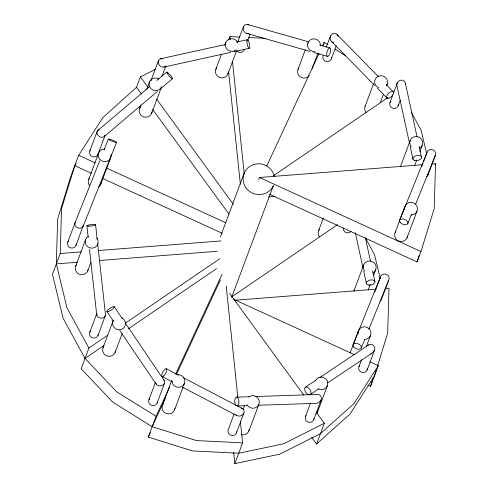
<?xml version="1.0" encoding="UTF-8"?>
<svg xmlns="http://www.w3.org/2000/svg" width="488" height="488" viewBox="0 0 488 488"><rect width="100%" height="100%" fill="white"/><g stroke="black" fill="none" stroke-linecap="round" stroke-linejoin="round"><path stroke-width="0.73" d="M240.377 421.638L242.597 442.854L196.42 440.56L152.171 426.707L112.856 402.222L81.154 368.794L88.907 348.048L66.984 307.94L56.333 263.892L57.675 218.899L70.925 176.04L78.678 155.294L102.931 117.48L136.53 87.285L140.41 76.915L155.318 69.394M316.255 412.22L324.325 423.291L283.668 443.799L238.717 453.23L192.546 450.936L148.291 437.077L156.05 416.331L116.73 391.852L85.034 358.418L63.111 318.31L52.454 274.262L60.213 253.516L61.555 208.529L74.804 165.664L76.037 163.742M431.752 164.005L435.546 163.706L434.204 208.693L420.955 251.558L417.075 261.928L269.486 194.224M83.369 225.316L75.988 245.421M98.003 335.451L105.524 314.986L97.673 243.646M149.267 86.876L97.612 130.674C94.782 134.554 101.345 139.629 104.572 136.25L157.386 91.463M157.118 403.051L164.529 383.233L164.676 381.293L125.373 323.08M225.108 44.573L160.589 58.749C155.544 60.5 159.43 68.344 163.999 67.033L230.769 52.356M236.454 432.886L243.902 412.976C244.61 411.299 243.841 409.255 242.201 408.462L183.073 377.529M308.654 41.858L247.849 24.571C242.133 23.131 241.786 32.397 246.769 33.434L309.843 51.368M313.717 419.741L321.128 399.922C322.336 397.354 320.177 394.225 317.34 394.469L255.718 396.518M378.395 76.659L337.062 34.508C332.596 30.067 327.424 38.21 331.742 41.675L374.754 85.546M367.159 369.916L374.473 350.353C376.309 346.742 371.984 342.68 368.538 344.937L320.073 377.407M417.033 136.719L405.363 83.119C403.533 76.891 394.749 81.386 397.189 86.772L409.426 142.966M380.073 278.331C380.573 271.2 391.687 273.676 388.607 280.338L381.427 299.541M426.61 153.86C427.11 146.729 438.224 149.206 435.144 155.867L427.964 175.07M367.769 385.13L370.538 386.398L373.235 377.681M376.211 370.215L374.418 376.028L350.164 413.842L316.566 444.031L311.649 437.285M377.56 365.854L387.667 333.164L389.009 288.176L385.215 288.475M417.075 261.928L419.094 255.395M89.816 151.03L97.13 131.473M98.009 154.299L105.054 135.451L104.572 136.25M88.676 179.566L98.631 152.933M67.795 242.152L74.975 222.943L99.668 160.942M100.729 184.373L110.684 157.746M75.683 266.076L85.638 239.443M139.592 108.525L140.898 105.024M146.662 89.603L149.548 81.899M158.423 60.646L151.012 80.459A4.41 4.264 20.5 0 1 151.567 79.495M87.736 270.889L90.884 262.477M162.04 76.158L165.902 65.825M151.646 113.338L161.077 88.108M89.81 332.182L96.856 313.333C95.447 318.048 103.511 320.097 105.317 315.895M103.059 347.663L113.015 321.031M215.83 69.223L221.332 54.503M224.736 45.396L225.785 42.59M228.597 40.059L229.891 36.6L239.73 37.088M115.113 352.476L122.189 333.554M237.625 42.303L243.475 26.657M227.884 74.036L236.534 50.904M247.684 40.589L250.076 34.191M148.925 399.782L155.361 382.568M220.381 236.875L244.146 173.313M162.431 405.241L171.599 380.713M298.003 69.4L305.336 49.776M307.434 44.17L307.959 42.767M258.738 179.566L259.512 177.492L422.645 164.718M174.484 410.054L183.134 386.929M183.659 385.526L184.446 383.422M312.155 68.607L317.92 53.186M322.904 45.835L324.197 42.383L327.418 44.39M231.684 297.198L273.341 185.782M326.301 47.165L330.535 35.844M331.315 58.932L336.208 45.848M234.118 413.964L228.262 429.617A4.41 4.264 20.5 0 0 231.318 435.394A4.41 4.264 20.5 0 0 236.729 431.807M243.134 409.347L244.708 405.144M318.591 230.708L323.306 218.093M365.128 106.238L373.515 83.808M369.983 361.84L378.298 365.652L354.044 403.472L320.445 433.661L279.789 454.169L234.838 463.6L242.597 442.854M248.904 430.977L258.86 404.345M380.329 102.639L383.47 94.227M386.618 85.821L387.143 84.418M389.997 102.517L392.87 94.831M393.657 92.738L397.311 82.954M398.19 105.786L400.282 100.199M305.525 416.471L310.417 403.387M353.989 290.848L363.682 264.917M400.526 166.377L410.219 140.446M317.383 412.421L327.344 385.788M368.141 290.055L370.233 284.449M373.643 275.336L375.736 269.73M414.678 165.584L416.77 159.979M419.918 151.567L422.272 145.259M350.061 353.111L358.448 330.687M395.03 232.849L404.985 206.217M316.566 444.031L324.325 423.291M374.827 292.001L380.414 277.068L353.099 344.662M421.632 166.823L422.962 163.266M423.493 161.845L426.951 152.598L399.635 220.192M366.311 346.712L370.502 335.494M407.084 237.662L417.039 211.029M358.967 366.647L361.577 359.662M435.028 165.09L435.546 163.706M370.538 386.398L378.298 365.652M104.157 149.67L108.367 139.098M116.559 142.374A4.41 0.567 21.7 0 1 110.209 140.367A4.41 0.567 21.7 0 1 110.611 139.47A4.41 0.567 21.7 0 1 116.559 142.374L83.167 226.212C80.984 230.848 72.377 226.578 75.457 222.156M407.828 223.461L411.53 214.305M415.514 204.448L435.144 155.867L434.527 157.02M361.291 347.932L364.707 339.483M368.977 328.918L388.607 280.338M266.82 165.829L319.067 53.418M322.592 45.829L324.197 42.383M156.05 416.331L169.513 387.368M175.601 374.265L222.077 274.268M152.171 426.707L165.31 398.428M176.528 374.29L220.442 279.813M148.291 437.077L150.53 432.258M374.473 350.353L371.947 353.214L327.747 382.83M321.128 399.922L318.646 402.673L316.261 403.332L258.109 405.266M243.902 412.976C242.792 415.569 239.425 416.85 236.881 415.63L182.402 387.13M164.529 383.233C163.126 386.411 158.069 386.941 156.117 384.038L119.749 330.498M156.813 80.477L166.683 72.114M160.29 89.005L172.477 78.672M97.612 130.674L99.247 129.686M367.488 345.681L368.538 344.937M273.25 175.839L387.765 97.655M88.907 348.048L107.787 335.158M125.404 323.129L219.783 258.695M85.034 358.418L103.907 345.528M128.448 328.778L216.532 268.638M231.745 296.869L337.452 224.7M305.598 387.106L315.669 380.359M310.063 394.682A4.41 2.489 56.2 0 0 308.715 388.131A4.41 2.489 56.2 0 0 304.719 389.875A4.41 2.489 56.2 0 0 310.063 394.682L318.274 389.18M163.999 67.033L164.913 66.642M370.788 353.672L371.947 353.214M236.235 42.127L247.361 39.68M233.74 51.704L249.319 48.282M248.898 33.459L246.769 33.434M160.589 58.749L162.699 58.828M268.369 196.939L275.165 196.408M60.213 253.516L81.459 251.851M98.149 250.545L221.07 240.919M56.333 263.892L77.58 262.227M99.582 260.5L217.191 251.289M234.222 300.297L376.108 289.183M236.698 397.153L249.63 396.726M237.717 405.943L247.538 405.62M248.813 37.539L265.466 38.369M319.646 44.987L329.9 47.903A4.41 1.629 -74.1 0 1 329.4 54.693A4.41 1.629 -74.1 0 1 326.716 53.814A4.41 1.629 -74.1 0 1 329.9 47.903M313.51 52.411L327.442 56.37M241.127 408.084L242.201 408.462M333.743 42.84L331.742 41.675M247.849 24.571L248.898 25.04M259.512 177.492L420.955 251.558M78.678 155.294L95.306 162.919M106.396 168.006L225.572 222.68M74.804 165.664L91.433 173.295M102.517 178.382L222.388 233.374M233.484 299.217L354.739 354.849M166.28 368.745L178.37 375.071M162.223 376.577L172.313 381.854M335.152 49.203L345.467 55.626M235.985 415.014L236.881 415.63M386.344 84.766L393.23 91.793M377.407 88.255L386.966 98.003M163.626 379.597L164.291 380.384M337.062 34.508L338.355 36.63M140.41 76.915L148.029 87.37M156.55 99.052L233.24 204.222M136.53 87.285L141.465 94.05M152.671 109.428L228.909 213.982M229.702 293.52L303.695 394.999M114.253 306.708A4.41 1.061 -34.2 0 1 109.153 311.216A4.41 1.061 -34.2 0 1 108.348 309.538A4.41 1.061 -34.2 0 1 114.253 306.708L122.378 318.676M106.915 311.6L113.332 321.049M411.512 112.649L421.016 130.028L426.695 153.525M365.341 237.784L374.479 254.498L380.335 278.727M155.727 383.129L156.117 384.038M419.143 146.394L421.412 156.819M410.231 146.662L412.97 159.234M365.469 238.107L370.496 261.184M372.606 270.864L374.875 281.283M355.319 232.684L362.889 267.436M363.694 271.133L366.433 283.705M405.363 83.119L405.62 84.381M95.587 224.718L97.173 239.102M86.907 225.846L88.157 237.198M89.493 249.313L96.746 315.175M229.891 36.6L230.208 39.632M232.508 61.61L244.232 173.752M228.628 71.98L240.352 184.129M226.194 285.999L237.839 397.391M233.654 452.266L234.838 463.6M273.347 185.678A15.86 15.341 20.5 0 1 248.307 190.405A15.86 15.341 20.5 0 1 251.064 165.639A15.86 15.341 20.5 0 1 274.372 176.504M407.48 236.07A6.49 6.277 20.5 0 1 398.983 241.182A6.49 6.277 20.5 0 1 395.524 231.873M404.625 209.45A6.49 6.277 20.5 0 1 410.396 202.337A6.49 6.277 20.5 0 1 417.472 208.522A6.49 6.277 20.5 0 1 410.878 214.921M428.232 173.99A4.41 4.264 20.5 0 1 426.622 176.833M411.207 146.699A6.49 6.277 20.5 0 1 412.494 137.64A6.49 6.277 20.5 0 1 421.724 139.617A6.49 6.277 20.5 0 1 419.363 148.444M398.464 104.707A4.41 4.264 20.5 0 1 392.505 108.11A4.41 4.264 20.5 0 1 390.546 101.547M366.116 112.484A6.49 6.277 20.5 0 1 365.628 105.262M378.78 87.84A6.49 6.277 20.5 0 1 375.315 79.105A6.49 6.277 20.5 0 1 384.459 76.689A6.49 6.277 20.5 0 1 386.331 85.845M331.59 57.852A4.41 4.264 20.5 0 1 326.185 61.433A4.41 4.264 20.5 0 1 323.123 55.663M309.246 75.64A6.49 6.277 20.5 0 1 300.212 76.811A6.49 6.277 20.5 0 1 298.808 67.978M314.98 51.423A6.49 6.277 20.5 0 1 307.55 45.64A6.49 6.277 20.5 0 1 313.747 38.869A6.49 6.277 20.5 0 1 320.451 45.445M244.226 49.843A4.41 4.264 20.5 0 1 236.704 50.819M228.286 72.444A6.49 6.277 20.5 0 1 219.521 77.458A6.49 6.277 20.5 0 1 216.641 67.795M235.869 49.996A6.49 6.277 20.5 0 1 226.548 48.544A6.49 6.277 20.5 0 1 228.378 39.589A6.49 6.277 20.5 0 1 237.479 42.078M152.042 111.752A6.49 6.277 20.5 0 1 143.283 116.76A6.49 6.277 20.5 0 1 140.398 107.104M161.601 86.705A6.49 6.277 20.5 0 1 152.89 89.981A6.49 6.277 20.5 0 1 149.859 81.234A6.49 6.277 20.5 0 1 158.923 78.983M98.277 153.22A4.41 4.264 20.5 0 1 92.323 156.63A4.41 4.264 20.5 0 1 90.365 150.06M317.786 410.829A6.49 6.277 20.5 0 1 316.889 413.397M315.285 380.975A6.49 6.277 20.5 0 1 323.995 377.706A6.49 6.277 20.5 0 1 327.027 386.447A6.49 6.277 20.5 0 1 317.969 388.704M367.433 368.837A4.41 4.264 20.5 0 1 361.474 372.24A4.41 4.264 20.5 0 1 359.516 365.677M101.126 182.786A6.49 6.277 20.5 0 1 98.753 186.965M89.664 185.812A6.49 6.277 20.5 0 1 89.481 178.138M111.044 154.507A6.49 6.277 20.5 0 1 105.274 161.626A6.49 6.277 20.5 0 1 98.198 155.434A6.49 6.277 20.5 0 1 104.792 149.041M76.256 244.342A4.41 4.264 20.5 0 1 70.302 247.745A4.41 4.264 20.5 0 1 68.344 241.182M358.088 333.92A6.49 6.277 20.5 0 1 363.859 326.801A6.49 6.277 20.5 0 1 370.935 332.993A6.49 6.277 20.5 0 1 364.341 339.392M381.695 298.461A4.41 4.264 20.5 0 1 380.085 301.303M88.053 269.84A6.49 6.277 20.5 0 1 79.117 274.201A6.49 6.277 20.5 0 1 76.494 264.649M96.703 238.004A6.49 6.277 20.5 0 1 95.422 247.062A6.49 6.277 20.5 0 1 86.193 245.086A6.49 6.277 20.5 0 1 88.554 236.259M98.271 334.371A4.41 4.264 20.5 0 1 92.317 337.775A4.41 4.264 20.5 0 1 90.359 331.212M353.952 291.049A6.49 6.277 20.5 0 1 354.532 290.122M364.67 271.169A6.49 6.277 20.5 0 1 365.957 262.111A6.49 6.277 20.5 0 1 375.18 264.087A6.49 6.277 20.5 0 1 372.826 272.914M351.104 231.227A4.41 4.264 20.5 0 1 343.192 228.067M319.579 236.954A6.49 6.277 20.5 0 1 319.402 229.281M115.516 350.884A6.49 6.277 20.5 0 1 107.018 355.996A6.49 6.277 20.5 0 1 103.56 346.687M121.384 317.609A6.49 6.277 20.5 0 1 124.928 326.179A6.49 6.277 20.5 0 1 116.022 328.949A6.49 6.277 20.5 0 1 113.515 320.055M157.392 401.972A4.41 4.264 20.5 0 1 151.433 405.375A4.41 4.264 20.5 0 1 149.474 398.812M174.887 408.468A6.49 6.277 20.5 0 1 166.121 413.476A6.49 6.277 20.5 0 1 163.242 403.82M177.425 374.766A6.49 6.277 20.5 0 1 184.848 380.555A6.49 6.277 20.5 0 1 178.657 387.32A6.49 6.277 20.5 0 1 171.953 380.75M249.301 429.391A6.49 6.277 20.5 0 1 241.072 434.588M248.776 396.945A6.49 6.277 20.5 0 1 258.097 398.397A6.49 6.277 20.5 0 1 256.273 407.352A6.49 6.277 20.5 0 1 247.166 404.857M313.985 418.661A4.41 4.264 20.5 0 1 308.032 422.065A4.41 4.264 20.5 0 1 306.074 415.501M236.418 405.833A4.41 2.098 88.1 0 1 235.137 398.763A4.41 2.098 88.1 0 1 238.675 399.66A4.41 2.098 88.1 0 1 236.967 405.973M400.16 222.412A4.41 2.641 22 0 0 407.443 224.041A4.41 2.641 22 0 0 403.6 219.027A4.41 2.641 22 0 0 400.16 222.412M414.922 160.534A4.41 2.513 -12.3 0 0 421.528 157.459A4.41 2.513 -12.3 0 0 415.117 156.087A4.41 2.513 -12.3 0 0 414.922 160.534M388.966 98.149A4.41 2.141 -44.4 0 0 393.517 92.287A4.41 2.141 -44.4 0 0 387.801 94.257A4.41 2.141 -44.4 0 0 388.966 98.149M246.904 41.199A4.41 1.104 77.6 0 0 249.014 48.227A4.41 1.104 77.6 0 0 249.1 42.517A4.41 1.104 77.6 0 0 246.904 41.199M167.402 73.7A4.41 0.714 49.7 0 0 172.331 78.788A4.41 0.714 49.7 0 0 169.001 73.688A4.41 0.714 49.7 0 0 167.402 73.7M353.623 346.876A4.41 2.641 22 0 0 360.906 348.511A4.41 2.641 22 0 0 357.064 343.497A4.41 2.641 22 0 0 353.623 346.876M88.615 226.121A4.41 0.695 -6.3 0 0 95.599 224.901A4.41 0.695 -6.3 0 0 89.53 224.828A4.41 0.695 -6.3 0 0 88.615 226.121M368.385 284.998A4.41 2.513 -12.3 0 0 374.991 281.93A4.41 2.513 -12.3 0 0 368.58 280.551A4.41 2.513 -12.3 0 0 368.385 284.998M163.828 375.912A4.41 1.58 -62.4 0 0 166.579 369.05A4.41 1.58 -62.4 0 0 162.351 373.015A4.41 1.58 -62.4 0 0 163.828 375.912"/></g></svg>
